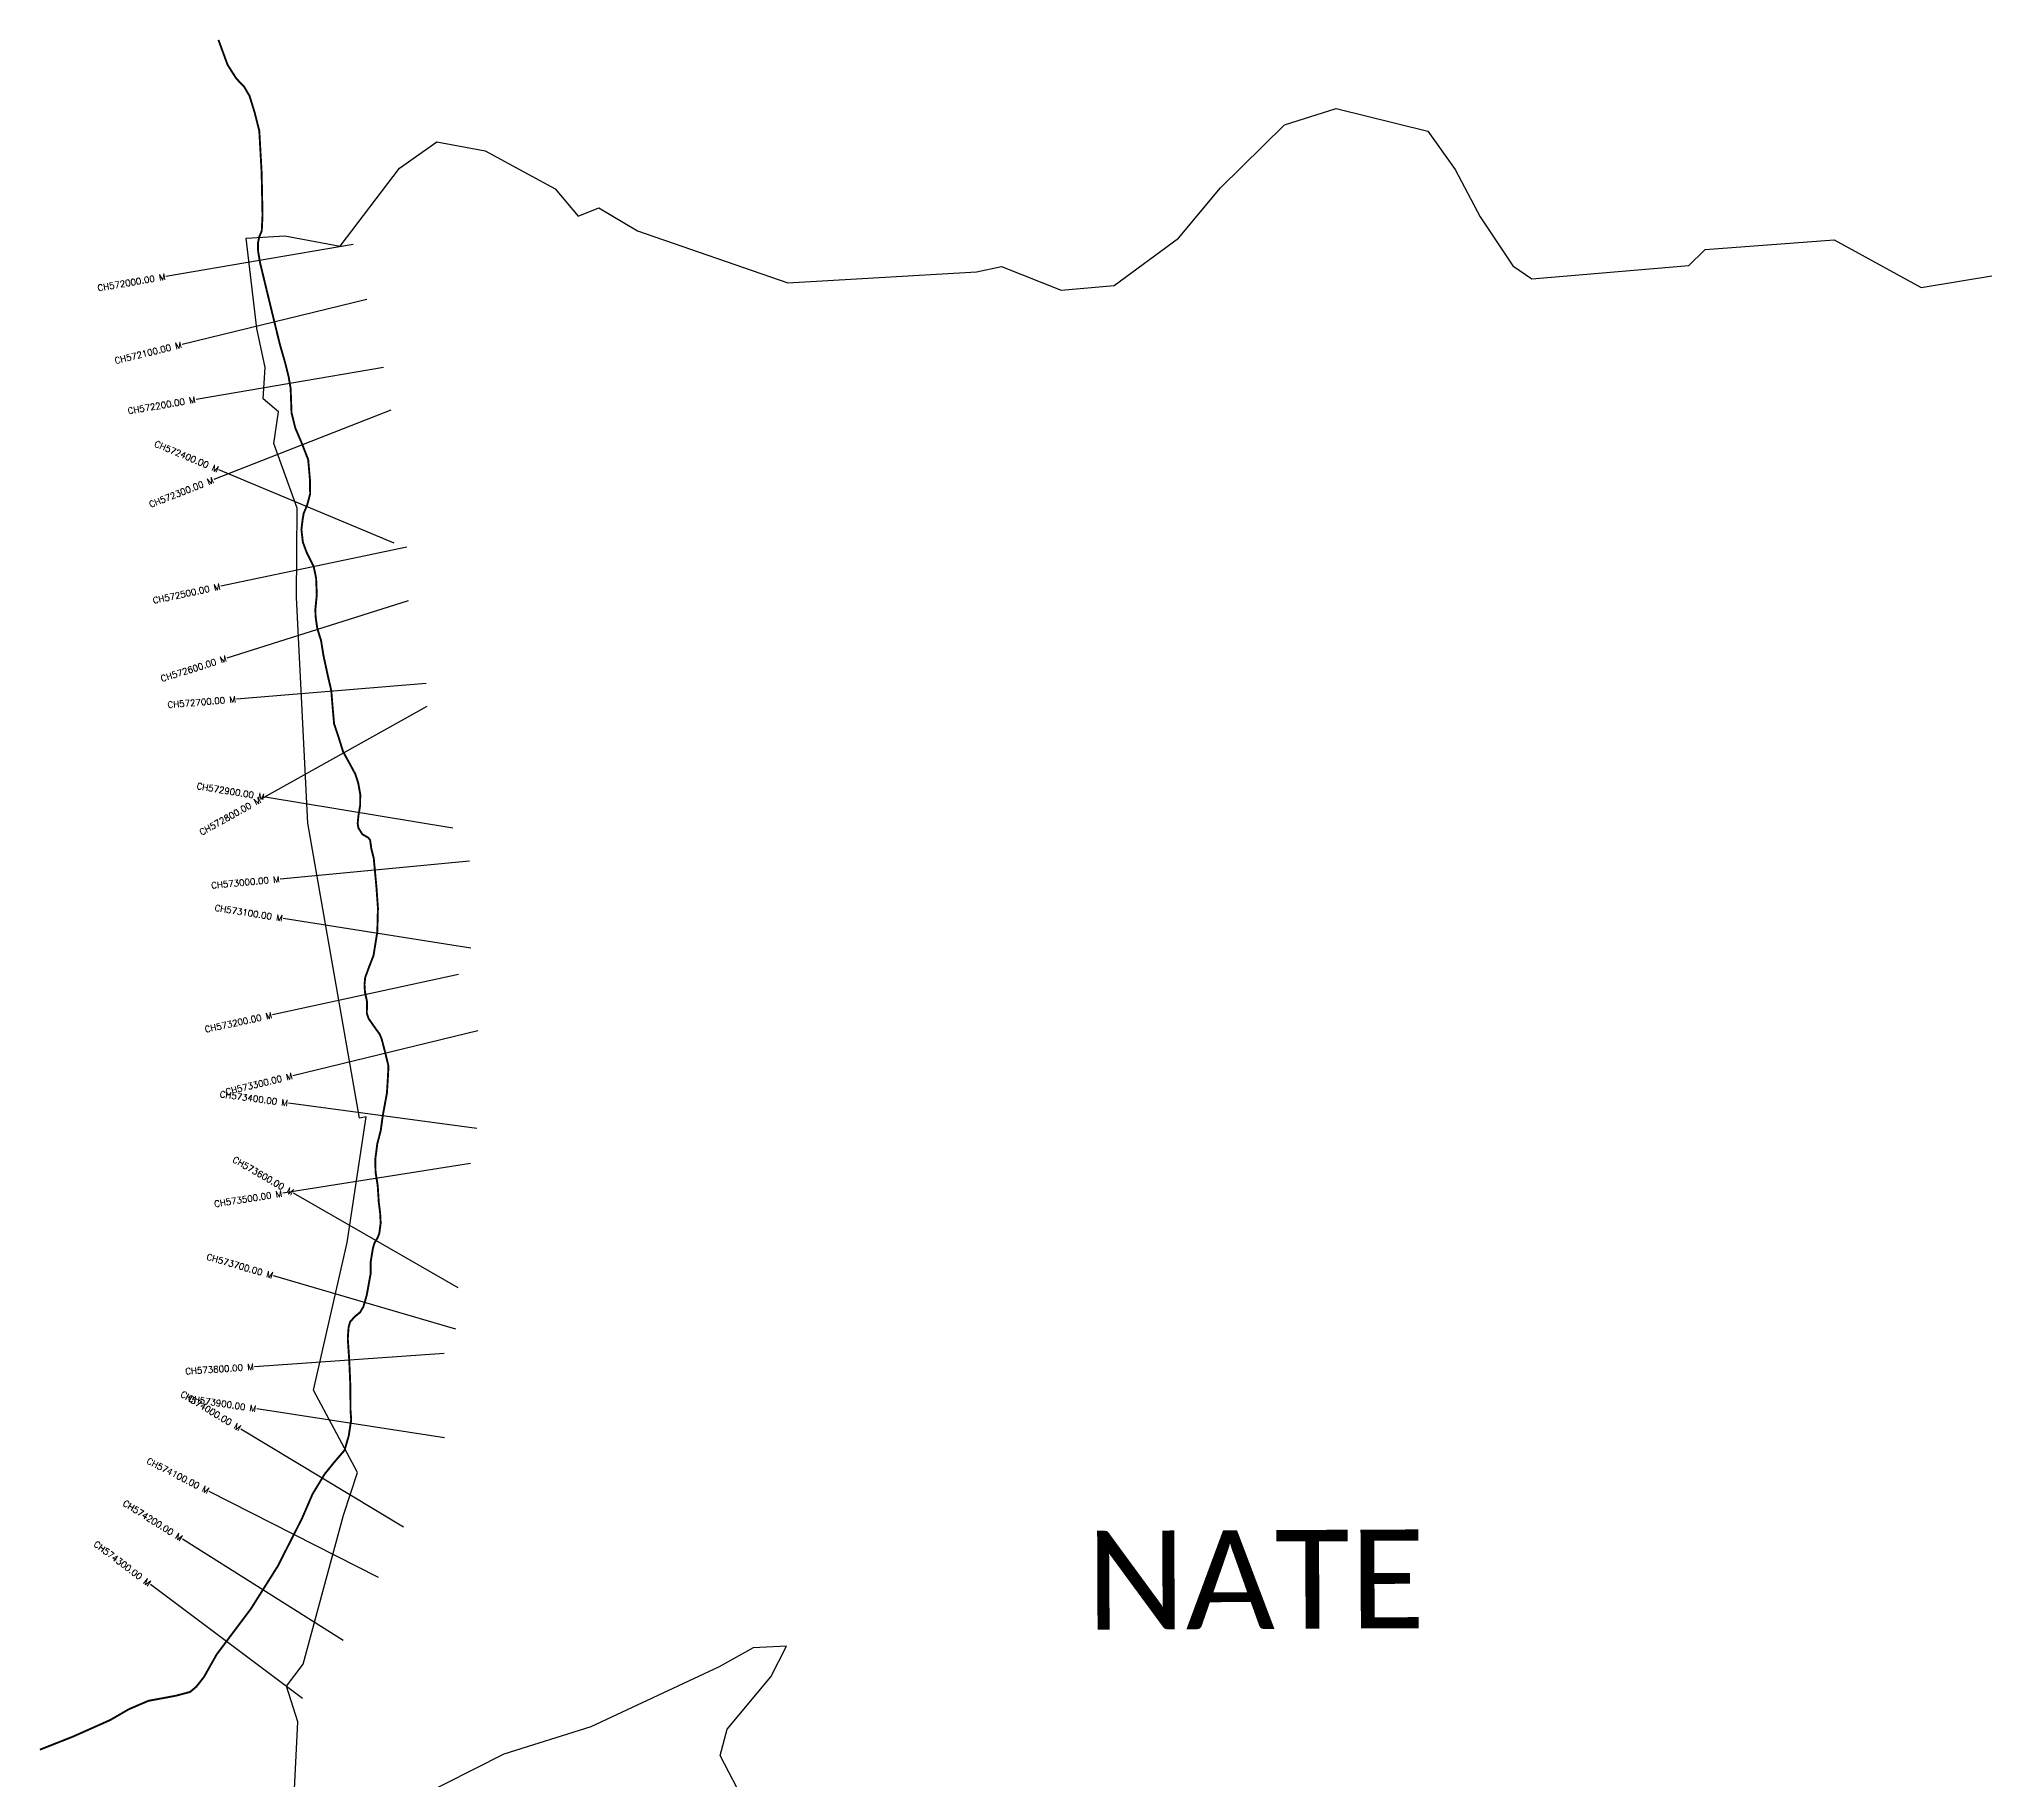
# Model space of a CAD drawing. Header units: metres. Extents: x 321721 to 327866, y 1839213 to 1843859.
# Drawn here: x 321721 to 324794, y 1841110 to 1843859 of the extents above; entities that cross this region are included whole.
import ezdxf
from ezdxf.enums import TextEntityAlignment as Align

# ---------------------------------------------------------------- set-up
doc = ezdxf.new("R2010")
doc.units = ezdxf.units.M
for name, color, linetype in [('CS', 134, 'Continuous'), ('CSMark', 6, 'Continuous'), ('NATURALLY PROTECTED', 3, 'Continuous'), ('VILLAGE NAME', 250, 'Continuous')]:
    doc.layers.add(name, color=color, linetype=linetype)
doc.styles.get("Standard").update_dxf_attribs({"font": 'simplex.shx'})

msp = doc.modelspace()

# ---------------------------------------------------------------- linework, layer by layer
at = {"color": 3, "flags": 128}
for points in [[(322124.7, 1841095.4), (322130.2, 1841202.1), (322112.4, 1841258.3), (322138.5, 1841293), (322202.1, 1841528.1), (322224.2, 1841595.7), (322155, 1841725.4), (322208.1, 1841958.7), (322237.9, 1842157.2), (322227.5, 1842155), (322145.9, 1842620.8), (322128.2, 1842976.9), (322128.9, 1843118), (322092.2, 1843220.1), (322099.4, 1843270), (322075.2, 1843290.6), (322078.8, 1843340.3), (322065.4, 1843401.6), (322048.8, 1843544.3), (322109.8, 1843547.9), (322197, 1843531.4), (322290.8, 1843655), (322349.6, 1843696.3), (322426, 1843682.1), (322536.3, 1843622.3), (322572.5, 1843578.8), (322605.3, 1843592.3), (322666.4, 1843555.8), (322903.8, 1843473.8), (323201.4, 1843491.2), (323241.1, 1843499.4), (323335.1, 1843462.1), (323418.8, 1843469.7), (323520.6, 1843544.1), (323586.7, 1843623.7), (323687.6, 1843723), (323769.1, 1843748.9), (323913.9, 1843713.2), (323957.1, 1843652.7), (323996.6, 1843577.9), (324048.4, 1843500.4), (324078, 1843480.2), (324326.3, 1843501.3), (324351.9, 1843526.4), (324555.4, 1843541.4), (324692.7, 1843466.2), (324938, 1843506.8)], [(322837.3, 1841070.9), (322797.1, 1841148.7), (322808, 1841190.2), (322876.9, 1841273.2), (322901.4, 1841321.4), (322849, 1841318.5), (322795.4, 1841288.7), (322592.5, 1841193.9), (322455.1, 1841150.9), (322269.2, 1841056.6)]]:
    msp.add_lwpolyline(points, dxfattribs=at)
at = {"layer": 'CS'}
for p, q in [((322217.7, 1843534.2), (321922, 1843483.8)), ((322239, 1843447.3), (321947.5, 1843376.3)), ((322265.3, 1843340), (321969.5, 1843289.6)), ((322277, 1843272.7), (321997.7, 1843163.2)), ((322282.4, 1843062.9), (322005.5, 1843178.3)), ((322302, 1843056.6), (322008.5, 1842994.6)), ((322304.4, 1842971.5), (322018.3, 1842881.3)), ((322332.5, 1842841.4), (322033.5, 1842816.4)), ((322333.7, 1842804.6), (322071.6, 1842658.6)), ((322374.6, 1842613), (322078.6, 1842661.8)), ((322401.1, 1842560.5), (322102.4, 1842532.5)), ((322403.3, 1842423.2), (322107, 1842470.2)), ((322383.6, 1842381.5), (322090.4, 1842318)), ((322414.1, 1842292.7), (322122.5, 1842222)), ((322412.8, 1842138.7), (322115.5, 1842178.5)), ((322402.6, 1842083.4), (322106.3, 1842036.4)), ((322383.4, 1841886.9), (322123.3, 1842036.4)), ((322379.6, 1841821.8), (322091.6, 1841906)), ((322360.9, 1841783.2), (322061.6, 1841762.6)), ((322361.7, 1841650.2), (322065.2, 1841695.9)), ((322297, 1841509.2), (322040.2, 1841664.2)), ((322257.5, 1841429.5), (321990.1, 1841565.5)), ((322201.9, 1841330.4), (321948, 1841490.2)), ((322137.3, 1841238.7), (321897.3, 1841418.7))]:
    msp.add_line(p, q, dxfattribs=at)
at = {"layer": 'NATURALLY PROTECTED', "color": 2, "const_width": 3, "flags": 128}
msp.add_lwpolyline([(322004.8, 1843857.3), (322019.2, 1843818), (322033, 1843796.2), (322045.1, 1843783.7), (322053.9, 1843768.8), (322061.9, 1843742.9), (322069.3, 1843713.7), (322073, 1843647.9), (322074.4, 1843580.3), (322073.2, 1843555.9), (322069.1, 1843545.8), (322067.1, 1843536.1), (322067.5, 1843523), (322070.6, 1843505), (322086.1, 1843440.9), (322102, 1843375.7), (322110, 1843348), (322115.5, 1843326.1), (322118.8, 1843306.8), (322120.2, 1843268.5), (322126.2, 1843244.3), (322135.6, 1843222.4), (322146.5, 1843194.6), (322149.2, 1843163.5), (322149.6, 1843140.5), (322144.7, 1843122.4), (322139.5, 1843110.1), (322137.9, 1843101.2), (322135.8, 1843084.2), (322138.1, 1843064.3), (322144.1, 1843048), (322155.1, 1843026.1), (322159, 1843007.6), (322160.1, 1842981.3), (322157.8, 1842957.9), (322158.2, 1842946.4), (322160.9, 1842927.9), (322166.8, 1842909.1), (322170.6, 1842885.4), (322177.9, 1842851.6), (322182.9, 1842830.4), (322184.9, 1842805.8), (322187.4, 1842777.5), (322193.4, 1842759.7), (322201.6, 1842733.5), (322212.6, 1842713.6), (322221.1, 1842697.7), (322225.6, 1842683.6), (322228.7, 1842666.2), (322228.5, 1842648.5), (322225.8, 1842632.3), (322224.6, 1842620), (322225.8, 1842613.1), (322232, 1842603.1), (322241.2, 1842597.8), (322244.3, 1842593.9), (322246.1, 1842580.7), (322250, 1842565.1), (322254.3, 1842519.1), (322256.6, 1842486.5), (322255.6, 1842449.1), (322249.6, 1842411.5), (322243, 1842394.7), (322236.5, 1842377.1), (322235.4, 1842365.9), (322236.1, 1842354.2), (322239.3, 1842339.1), (322239.1, 1842320.6), (322241.8, 1842312.3), (322250.6, 1842299.6), (322259.5, 1842287.3), (322262.5, 1842279.9), (322268.3, 1842257.5), (322273.2, 1842237.2), (322272.4, 1842220.4), (322270.8, 1842194.6), (322264.2, 1842158.8), (322261.1, 1842135.8), (322255.6, 1842114.5), (322252.3, 1842089.1), (322252.9, 1842069.4), (322256.2, 1842048.7), (322258, 1842021.4), (322260.1, 1842004.7), (322260.9, 1841989.2), (322258.8, 1841973.4), (322256.6, 1841967.2), (322251.1, 1841957.6), (322248.8, 1841950.1), (322245.1, 1841927.8), (322245.1, 1841909.5), (322238.9, 1841875.4), (322233.6, 1841857.1), (322228.3, 1841848.3), (322220.5, 1841842), (322212.7, 1841833.5), (322210.2, 1841824.3), (322209, 1841806.8), (322211.4, 1841770.9), (322213.1, 1841731.6), (322213.3, 1841693.9), (322214.4, 1841678.9), (322210.5, 1841653.3), (322203.9, 1841630.7), (322187.5, 1841611.6), (322172.4, 1841592.9), (322153.3, 1841561.3), (322136.9, 1841523.3), (322098.5, 1841447.7), (322056.1, 1841380.4), (322001.9, 1841308.1), (321982.1, 1841272.9), (321969.9, 1841257.3), (321960.1, 1841249.1), (321938.1, 1841243.2), (321894.1, 1841235), (321863.4, 1841221.8), (321834.1, 1841204.8), (321775.5, 1841178.7), (321722.9, 1841157.9)], dxfattribs=at)

# ---------------------------------------------------------------- texts
at = {"layer": 'CSMark'}
for s, rotation, p in [('CH572000.00 M', 9.6784, (321921, 1843483.6)), ('CH572100.00 M', 13.6822, (321946.5, 1843376.1)), ('CH572200.00 M', 9.6659, (321968.6, 1843289.5)), ('CH572400.00 M', 337.3733, (322004.6, 1843178.7)), ('CH572300.00 M', 21.41, (321996.8, 1843162.8)), ('CH572500.00 M', 11.9257, (322007.5, 1842994.4)), ('CH572600.00 M', 17.5033, (322017.4, 1842881)), ('CH572700.00 M', 4.7661, (322032.5, 1842816.4)), ('CH572900.00 M', 350.6498, (322077.6, 1842662)), ('CH572800.00 M', 29.1167, (322070.7, 1842658.1)), ('CH573000.00 M', 5.3624, (322101.4, 1842532.4)), ('CH573100.00 M', 350.9911, (322106.1, 1842470.4)), ('CH573200.00 M', 12.2042, (322089.4, 1842317.8)), ('CH573300.00 M', 13.6328, (322121.6, 1842221.8)), ('CH573400.00 M', 352.3678, (322114.5, 1842178.7)), ('CH573600.00 M', 330.1128, (322122.5, 1842036.9)), ('CH573500.00 M', 9.0048, (322105.3, 1842036.2)), ('CH573700.00 M', 343.7061, (322090.7, 1841906.3)), ('CH573800.00 M', 3.9245, (322060.6, 1841762.6)), ('CH574000.00 M', 328.8896, (322039.3, 1841664.7)), ('CH573900.00 M', 351.2495, (322064.3, 1841696)), ('CH574100.00 M', 333.0381, (321989.2, 1841565.9)), ('CH574200.00 M', 327.8182, (321947.1, 1841490.8)), ('CH574300.00 M', 323.134, (321896.5, 1841419.3))]:
    msp.add_text(s, height=10, rotation=rotation, dxfattribs=at).set_placement(p, align=Align.MIDDLE_RIGHT)
at = {"layer": 'VILLAGE NAME', "insert": (323374.4, 1841503.4), "char_height": 155.989, "attachment_point": 1, "rotation": 0.2435}
msp.add_mtext_dynamic_manual_height_columns('{\\fCalibri|b0|i0|c0|p34;NATE}', width=1979.573, gutter_width=779.9, heights=[0], dxfattribs=at)

doc.saveas('drawing.dxf')
